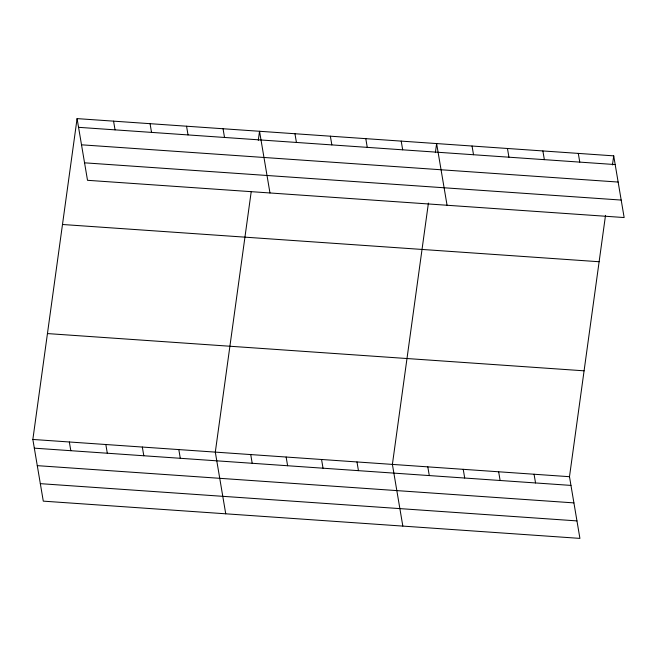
<?xml version="1.0" encoding="UTF-8"?>
<svg xmlns="http://www.w3.org/2000/svg" width="657" height="657" viewBox="0 0 657 657"><rect width="100%" height="100%" fill="white"/><g stroke="black" fill="none" stroke-linecap="round" stroke-linejoin="round"><path stroke-width="0.99" d="M605.516 215.348L569.488 476.695L579.917 538.387L43.288 501.143L32.85 439.451L77.083 118.613L613.712 155.857L624.15 217.549L87.512 180.305L77.083 118.613M251.196 191.778L215.307 452.115L225.737 513.807M258.283 140.352L259.54 131.277L269.97 192.969M428.421 203.062L392.393 464.4L402.831 526.093M435.377 152.646L436.626 143.571L447.064 205.263M612.464 164.932L613.712 155.857M78.553 127.327L615.19 164.57M81.509 144.811L618.147 182.055M84.556 162.821L621.193 200.065M62.481 224.489L599.118 261.732M47.444 333.575L584.081 370.819M32.85 439.451L569.488 476.695M34.32 448.164L570.958 485.408M37.285 465.649L573.914 502.892M40.323 483.659L576.961 520.902M578.3 153.401L579.77 162.115M542.879 150.946L544.357 159.659M507.459 148.482L508.937 157.195M534.067 474.239L535.545 482.952M472.046 146.026L473.516 154.74M498.647 471.775L500.125 480.489M463.234 469.32L464.704 478.033M401.205 141.107L402.684 149.821M427.814 466.864L429.284 475.578M365.793 138.652L367.263 147.365M330.372 136.196L331.842 144.91M356.981 461.945L358.451 470.658M294.952 133.732L296.43 142.446M321.56 459.489L323.03 468.203M286.14 457.026L287.618 465.739M223.043 128.747L224.522 137.461M250.728 454.57L252.198 463.284M186.555 126.21L188.025 134.923M150.059 123.68L151.537 132.394M178.819 449.577L180.289 458.29M113.571 121.151L115.049 129.864M142.323 447.047L143.801 455.761M105.834 444.518L107.305 453.231M69.338 441.98L70.816 450.694"/></g></svg>
